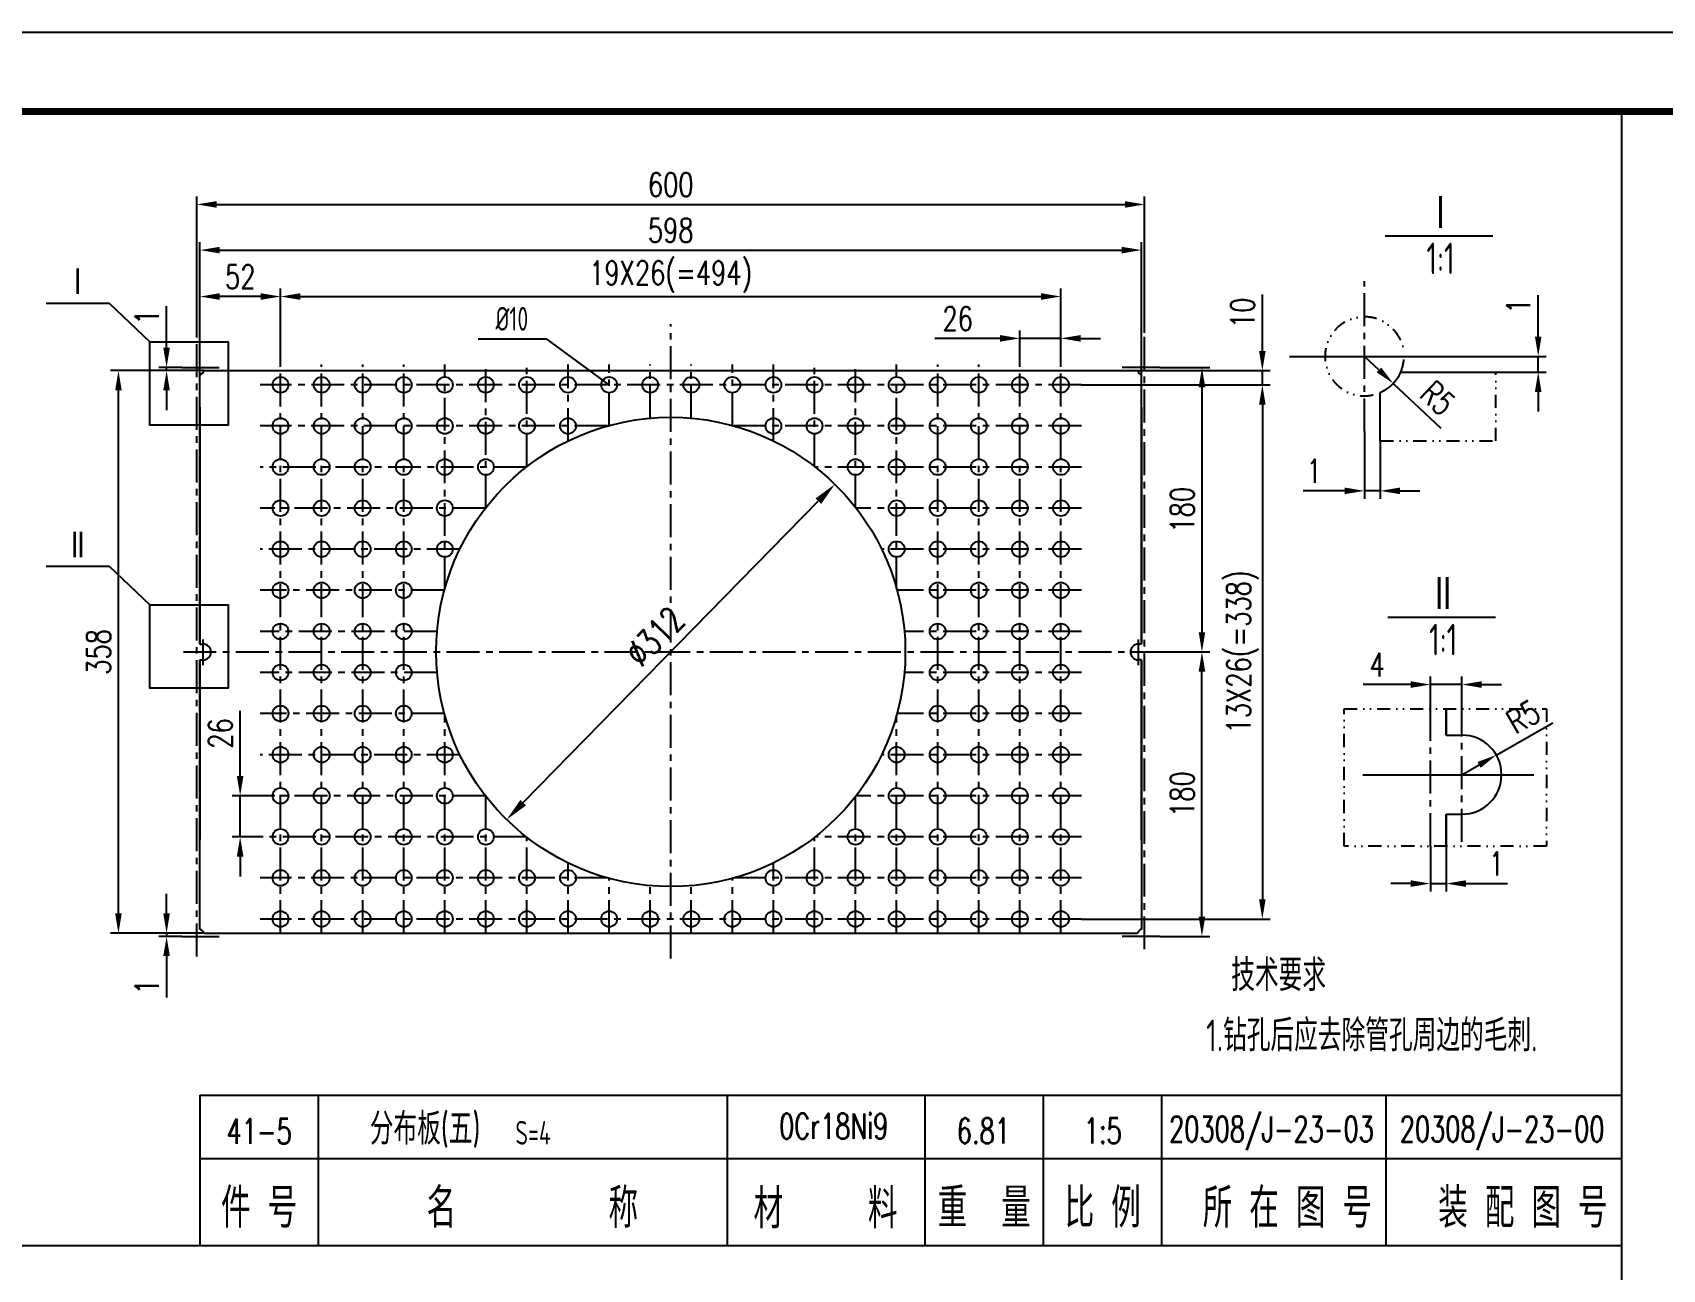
# Model space of a CAD drawing. Extents: x -28112 to -2231, y -2720 to 15724.
# Drawn here: x -21682 to -18587, y 3842 to 6190 of the extents above; entities that cross this region are included whole.
import ezdxf
from ezdxf.enums import TextEntityAlignment as Align

# ---------------------------------------------------------------- set-up
doc = ezdxf.new("R2010")
doc.units = 0
doc.header["$LTSCALE"] = 250
doc.header["$MEASUREMENT"] = 0
doc.linetypes.add('CENTER', pattern=[2, 1.25, -0.25, 0.25, -0.25])
doc.linetypes.add('DIVIDE', pattern=[1.25, 0.5, -0.25, 0, -0.25, 0, -0.25])
doc.layers.get('0').update_dxf_attribs({"linetype": 'CONTINUOUS'})
doc.layers.get('DEFPOINTS').update_dxf_attribs({"linetype": 'CONTINUOUS'})
doc.layers.add('1', color=7, linetype='CONTINUOUS')
doc.layers.add('2', color=1, linetype='CONTINUOUS')
doc.styles.add('HZ', font='isocp.shx', dxfattribs={"width": 0.75, "bigfont": 'hztxt.shx'})
doc.styles.get("Standard").update_dxf_attribs({"font": 'txt.shx', "width": 0.75})
doc.dimstyles.new('STANDARD$0', dxfattribs={"dimscale": 15, "dimtxt": 3, "dimasz": 2.5, "dimexe": 1, "dimexo": 0, "dimgap": 1, "dimtad": 1, "dimdec": 0, "dimzin": 0, "dimdsep": 46, "dimtxsty": 'Standard', "dimcen": 0.09, "dimclrd": 7, "dimclre": 7, "dimclrt": 7, "dimadec": 0, "dimazin": 0, "dimtfac": 1, "dimtdec": 0, "dimtmove": 0, "dimatfit": 2, "dimfxl": 0, "dimtolj": 1, "dimtzin": 0, "dimarcsym": 0})
doc.dimstyles.new('STANDARD$3', dxfattribs={"dimscale": 15, "dimtxt": 3.2, "dimasz": 3, "dimexe": 1.5, "dimexo": 0.05, "dimgap": 1.2, "dimtad": 1, "dimdec": 0, "dimzin": 0, "dimdsep": 46, "dimtxsty": 'Standard', "dimcen": 0, "dimclrd": 256, "dimclre": 256, "dimclrt": 256, "dimadec": 0, "dimazin": 0, "dimtfac": 1.6, "dimtdec": 0, "dimtmove": 0, "dimatfit": 0, "dimfxl": 0, "dimtolj": 1, "dimtzin": 0, "dimarcsym": 0})
doc.dimstyles.new('STANDARD$4', dxfattribs={"dimscale": 15, "dimtxt": 3, "dimasz": 2.5, "dimexe": 1, "dimexo": 0, "dimgap": 1, "dimtad": 1, "dimdec": 0, "dimzin": 0, "dimdsep": 46, "dimtxsty": 'Standard', "dimcen": 0.09, "dimclrd": 7, "dimclre": 7, "dimclrt": 7, "dimadec": 0, "dimazin": 0, "dimtfac": 1, "dimtdec": 0, "dimtmove": 0, "dimatfit": 2, "dimfxl": 0, "dimtolj": 1, "dimtzin": 0, "dimarcsym": 0})

# ---------------------------------------------------------------- blocks, each defined once
blk = doc.blocks.new('*D322')
at = {"color": 7, "linetype": 'ByBlock'}
for p, q in [((-24387.1, 5540.6), (-24387.1, 5792.2)), ((-22599.1, 5540.6), (-22599.1, 5792.2)), ((-24349.6, 5777.2), (-22636.6, 5777.2))]:
    blk.add_line(p, q, dxfattribs=at)
for points in [[(-24349.6, 5783.4), (-24349.6, 5770.9), (-24387.1, 5777.2)], [(-22636.6, 5783.4), (-22636.6, 5770.9), (-22599.1, 5777.2)]]:
    blk.add_solid(points, dxfattribs=at)
at = {"layer": 'DEFPOINTS', "color": 0, "linetype": 'ByBlock'}
for p in [(-22599.1, 5777.2), (-24387.1, 5540.6), (-22599.1, 5540.6)]:
    blk.add_point(p, dxfattribs=at)
at = {"color": 7, "linetype": 'ByBlock', "insert": (-23493.1, 5814.7), "char_height": 45, "attachment_point": 5}
blk.add_mtext('\\A1;598', dxfattribs=at)
blk = doc.blocks.new('*D321')
at = {"color": 7, "linetype": 'ByBlock'}
for p, q in [((-24393.1, 5620.3), (-24393.1, 5878.9)), ((-24355.6, 5863.9), (-22630.6, 5863.9)), ((-22593.1, 5620.3), (-22593.1, 5878.9))]:
    blk.add_line(p, q, dxfattribs=at)
for points in [[(-24355.6, 5870.1), (-24355.6, 5857.6), (-24393.1, 5863.9)], [(-22630.6, 5870.1), (-22630.6, 5857.6), (-22593.1, 5863.9)]]:
    blk.add_solid(points, dxfattribs=at)
at = {"layer": 'DEFPOINTS', "color": 0, "linetype": 'ByBlock'}
for p in [(-22593.1, 5863.9), (-24393.1, 5620.3), (-22593.1, 5620.3)]:
    blk.add_point(p, dxfattribs=at)
at = {"color": 7, "linetype": 'ByBlock', "insert": (-23493.1, 5901.4), "char_height": 45, "attachment_point": 5}
blk.add_mtext('\\A1;600', dxfattribs=at)
blk = doc.blocks.new('*D320')
at = {"color": 7, "linetype": 'ByBlock'}
for p, q in [((-24234.1, 5560.3), (-24234.1, 5704)), ((-22752.2, 5560.3), (-22752.2, 5704)), ((-24196.6, 5689), (-22789.7, 5689))]:
    blk.add_line(p, q, dxfattribs=at)
for points in [[(-24196.6, 5695.3), (-24196.6, 5682.8), (-24234.1, 5689)], [(-22789.7, 5695.3), (-22789.7, 5682.8), (-22752.2, 5689)]]:
    blk.add_solid(points, dxfattribs=at)
at = {"layer": 'DEFPOINTS', "color": 0, "linetype": 'ByBlock'}
for p in [(-22752.2, 5689), (-24234.1, 5560.3), (-22752.2, 5560.3)]:
    blk.add_point(p, dxfattribs=at)
at = {"color": 7, "linetype": 'ByBlock', "insert": (-23493.1, 5726.5), "char_height": 45, "attachment_point": 5}
blk.add_mtext('\\A1;19X26(=494)', dxfattribs=at)
blk = doc.blocks.new('*D323')
at = {"color": 7, "linetype": 'ByBlock'}
for p, q in [((-24379.3, 5548.3), (-24556.9, 5548.3)), ((-24541.9, 4517.8), (-24541.9, 5510.8)), ((-24379.3, 4480.3), (-24556.9, 4480.3))]:
    blk.add_line(p, q, dxfattribs=at)
for points in [[(-24548.2, 5510.8), (-24535.7, 5510.8), (-24541.9, 5548.3)], [(-24548.2, 4517.8), (-24535.7, 4517.8), (-24541.9, 4480.3)]]:
    blk.add_solid(points, dxfattribs=at)
at = {"layer": 'DEFPOINTS', "color": 0, "linetype": 'ByBlock'}
for p in [(-24541.9, 5548.3), (-24379.3, 5548.3), (-24379.3, 4480.3)]:
    blk.add_point(p, dxfattribs=at)
at = {"color": 7, "linetype": 'ByBlock', "insert": (-24579.4, 5014.3), "char_height": 45, "attachment_point": 5, "rotation": 90}
blk.add_mtext('\\A1;358', dxfattribs=at)
blk = doc.blocks.new('*D337')
at = {"color": 7, "linetype": 'ByBlock'}
for p, q in [((-24450.5, 4517.8), (-24450.5, 4555.3)), ((-24379.3, 4480.3), (-24465.5, 4480.3)), ((-24421.6, 4474.3), (-24465.5, 4474.3)), ((-24450.5, 4480.3), (-24450.5, 4474.3)), ((-24450.5, 4436.8), (-24450.5, 4358.1))]:
    blk.add_line(p, q, dxfattribs=at)
for points in [[(-24456.8, 4517.8), (-24444.3, 4517.8), (-24450.5, 4480.3)], [(-24456.8, 4436.8), (-24444.3, 4436.8), (-24450.5, 4474.3)]]:
    blk.add_solid(points, dxfattribs=at)
at = {"layer": 'DEFPOINTS', "color": 0, "linetype": 'ByBlock'}
for p in [(-24450.5, 4474.3), (-24421.6, 4474.3), (-24379.3, 4480.3)]:
    blk.add_point(p, dxfattribs=at)
at = {"color": 7, "linetype": 'ByBlock', "insert": (-24488, 4378.7), "char_height": 45, "attachment_point": 5, "rotation": 90}
blk.add_mtext('\\A1;1', dxfattribs=at)
blk = doc.blocks.new('*D338')
at = {"color": 7, "linetype": 'ByBlock'}
for p, q in [((-24310.8, 4778.8), (-24310.8, 4902.6)), ((-24273.1, 4741.3), (-24325.8, 4741.3)), ((-24310.8, 4663.3), (-24310.8, 4741.3)), ((-24273.1, 4663.3), (-24325.8, 4663.3)), ((-24310.8, 4625.8), (-24310.8, 4588.3))]:
    blk.add_line(p, q, dxfattribs=at)
for points in [[(-24317.1, 4778.8), (-24304.6, 4778.8), (-24310.8, 4741.3)], [(-24317.1, 4625.8), (-24304.6, 4625.8), (-24310.8, 4663.3)]]:
    blk.add_solid(points, dxfattribs=at)
at = {"layer": 'DEFPOINTS', "color": 0, "linetype": 'ByBlock'}
for p in [(-24310.8, 4741.3), (-24273.1, 4741.3), (-24273.1, 4663.3)]:
    blk.add_point(p, dxfattribs=at)
at = {"color": 7, "linetype": 'ByBlock', "insert": (-24348.3, 4859.5), "char_height": 45, "attachment_point": 5, "rotation": 90}
blk.add_mtext('\\A1;26', dxfattribs=at)
blk = doc.blocks.new('*D325')
at = {"color": 7, "linetype": 'ByBlock'}
for p, q in [((-24450.5, 5591.8), (-24450.5, 5670.6)), ((-24421.6, 5554.3), (-24465.5, 5554.3)), ((-24379.3, 5548.3), (-24465.5, 5548.3)), ((-24450.5, 5548.3), (-24450.5, 5554.3)), ((-24450.5, 5510.8), (-24450.5, 5473.3))]:
    blk.add_line(p, q, dxfattribs=at)
for points in [[(-24456.8, 5591.8), (-24444.3, 5591.8), (-24450.5, 5554.3)], [(-24456.8, 5510.8), (-24444.3, 5510.8), (-24450.5, 5548.3)]]:
    blk.add_solid(points, dxfattribs=at)
at = {"layer": 'DEFPOINTS', "color": 0, "linetype": 'ByBlock'}
for p in [(-24450.5, 5554.3), (-24421.6, 5554.3), (-24379.3, 5548.3)]:
    blk.add_point(p, dxfattribs=at)
at = {"color": 7, "linetype": 'ByBlock', "insert": (-24488, 5650), "char_height": 45, "attachment_point": 5, "rotation": 90}
blk.add_mtext('\\A1;1', dxfattribs=at)
blk = doc.blocks.new('*D324')
at = {"color": 7, "linetype": 'ByBlock'}
for p, q in [((-24387.1, 5540.6), (-24387.1, 5704)), ((-24234.1, 5560.3), (-24234.1, 5704)), ((-24271.6, 5689), (-24349.6, 5689))]:
    blk.add_line(p, q, dxfattribs=at)
for points in [[(-24349.6, 5695.3), (-24349.6, 5682.8), (-24387.1, 5689)], [(-24271.6, 5695.3), (-24271.6, 5682.8), (-24234.1, 5689)]]:
    blk.add_solid(points, dxfattribs=at)
at = {"layer": 'DEFPOINTS', "color": 0, "linetype": 'ByBlock'}
for p in [(-24387.1, 5689), (-24387.1, 5540.6), (-24234.1, 5560.3)]:
    blk.add_point(p, dxfattribs=at)
at = {"color": 7, "linetype": 'ByBlock', "insert": (-24310.6, 5726.5), "char_height": 45, "attachment_point": 5}
blk.add_mtext('\\A1;52', dxfattribs=at)
blk = doc.blocks.new('*D328')
at = {"color": 7, "linetype": 'ByBlock'}
for p, q in [((-22867.6, 5609.6), (-22991.3, 5609.6)), ((-22830.1, 5560.3), (-22830.1, 5624.6)), ((-22752.2, 5609.6), (-22830.1, 5609.6)), ((-22752.2, 5560.3), (-22752.2, 5624.6)), ((-22714.7, 5609.6), (-22677.2, 5609.6))]:
    blk.add_line(p, q, dxfattribs=at)
for points in [[(-22867.6, 5615.9), (-22867.6, 5603.4), (-22830.1, 5609.6)], [(-22714.7, 5615.9), (-22714.7, 5603.4), (-22752.2, 5609.6)]]:
    blk.add_solid(points, dxfattribs=at)
at = {"layer": 'DEFPOINTS', "color": 0, "linetype": 'ByBlock'}
for p in [(-22830.1, 5609.6), (-22830.1, 5560.3), (-22752.2, 5560.3)]:
    blk.add_point(p, dxfattribs=at)
at = {"color": 7, "linetype": 'ByBlock', "insert": (-22948.2, 5647.1), "char_height": 45, "attachment_point": 5}
blk.add_mtext('\\A1;26', dxfattribs=at)
blk = doc.blocks.new('*D327')
at = {"color": 7, "linetype": 'ByBlock'}
for p, q in [((-22369.6, 5585.8), (-22369.6, 5692.7)), ((-22606.8, 5548.3), (-22354.6, 5548.3)), ((-22369.6, 5521.3), (-22369.6, 5548.3)), ((-22713.1, 5521.3), (-22354.6, 5521.3)), ((-22369.6, 5483.8), (-22369.6, 5446.3))]:
    blk.add_line(p, q, dxfattribs=at)
for points in [[(-22375.9, 5585.8), (-22363.4, 5585.8), (-22369.6, 5548.3)], [(-22375.9, 5483.8), (-22363.4, 5483.8), (-22369.6, 5521.3)]]:
    blk.add_solid(points, dxfattribs=at)
at = {"layer": 'DEFPOINTS', "color": 0, "linetype": 'ByBlock'}
for p in [(-22606.8, 5548.3), (-22369.6, 5548.3), (-22713.1, 5521.3)]:
    blk.add_point(p, dxfattribs=at)
at = {"color": 7, "linetype": 'ByBlock', "insert": (-22407.1, 5658), "char_height": 45, "attachment_point": 5, "rotation": 90}
blk.add_mtext('\\A1;10', dxfattribs=at)
blk = doc.blocks.new('*D326')
at = {"color": 7, "linetype": 'ByBlock'}
for p, q in [((-22713.1, 5521.3), (-22354.6, 5521.3)), ((-22369.6, 5483.8), (-22369.6, 4544.8)), ((-22713.1, 4507.3), (-22354.6, 4507.3))]:
    blk.add_line(p, q, dxfattribs=at)
for points in [[(-22375.9, 5483.8), (-22363.4, 5483.8), (-22369.6, 5521.3)], [(-22375.9, 4544.8), (-22363.4, 4544.8), (-22369.6, 4507.3)]]:
    blk.add_solid(points, dxfattribs=at)
at = {"layer": 'DEFPOINTS', "color": 0, "linetype": 'ByBlock'}
for p in [(-22713.1, 5521.3), (-22713.1, 4507.3), (-22369.6, 4507.3)]:
    blk.add_point(p, dxfattribs=at)
at = {"color": 7, "linetype": 'ByBlock', "insert": (-22407.1, 5014.3), "char_height": 45, "attachment_point": 5, "rotation": 90}
blk.add_mtext('\\A1;13X26(=338)', dxfattribs=at)
blk = doc.blocks.new('*D329')
at = {"color": 7, "linetype": 'ByBlock'}
for p, q in [((-22564.6, 5554.3), (-22469.3, 5554.3)), ((-22484.3, 5516.8), (-22484.3, 5051.8)), ((-22567.5, 5014.3), (-22469.3, 5014.3))]:
    blk.add_line(p, q, dxfattribs=at)
for points in [[(-22490.5, 5516.8), (-22478, 5516.8), (-22484.3, 5554.3)], [(-22490.5, 5051.8), (-22478, 5051.8), (-22484.3, 5014.3)]]:
    blk.add_solid(points, dxfattribs=at)
at = {"layer": 'DEFPOINTS', "color": 0, "linetype": 'ByBlock'}
for p in [(-22564.6, 5554.3), (-22567.5, 5014.3), (-22484.3, 5014.3)]:
    blk.add_point(p, dxfattribs=at)
at = {"color": 7, "linetype": 'ByBlock', "insert": (-22521.8, 5284.3), "char_height": 45, "attachment_point": 5, "rotation": 90}
blk.add_mtext('\\A1;180', dxfattribs=at)
blk = doc.blocks.new('*D332')
at = {"color": 7, "linetype": 'ByBlock'}
for p, q in [((-22050.5, 4645.7), (-22050.5, 4559.6)), ((-22020.5, 4645.7), (-22020.5, 4559.6)), ((-22088, 4574.6), (-22125.5, 4574.6)), ((-22050.5, 4574.6), (-22020.5, 4574.6)), ((-21983, 4574.6), (-21904.2, 4574.6))]:
    blk.add_line(p, q, dxfattribs=at)
for points in [[(-22088, 4580.8), (-22088, 4568.3), (-22050.5, 4574.6)], [(-21983, 4580.8), (-21983, 4568.3), (-22020.5, 4574.6)]]:
    blk.add_solid(points, dxfattribs=at)
at = {"layer": 'DEFPOINTS', "color": 0, "linetype": 'ByBlock'}
for p in [(-22050.5, 4645.7), (-22020.5, 4645.7), (-22020.5, 4574.6)]:
    blk.add_point(p, dxfattribs=at)
at = {"color": 7, "linetype": 'ByBlock', "insert": (-21924.9, 4612.1), "char_height": 45, "attachment_point": 5}
blk.add_mtext('\\A1;1', dxfattribs=at)
blk = doc.blocks.new('*D331')
at = {"color": 7, "linetype": 'ByBlock'}
for p, q in [((-22088, 4952.4), (-22178, 4952.4)), ((-22050.5, 4906.4), (-22050.5, 4967.4)), ((-21990.5, 4952.4), (-22050.5, 4952.4)), ((-21990.5, 4898.8), (-21990.5, 4967.4)), ((-21953, 4952.4), (-21915.5, 4952.4))]:
    blk.add_line(p, q, dxfattribs=at)
for points in [[(-22088, 4958.6), (-22088, 4946.1), (-22050.5, 4952.4)], [(-21953, 4958.6), (-21953, 4946.1), (-21990.5, 4952.4)]]:
    blk.add_solid(points, dxfattribs=at)
at = {"layer": 'DEFPOINTS', "color": 0, "linetype": 'ByBlock'}
for p in [(-22050.5, 4952.4), (-22050.5, 4906.4), (-21990.5, 4898.8)]:
    blk.add_point(p, dxfattribs=at)
at = {"color": 7, "linetype": 'ByBlock', "insert": (-22151.7, 4989.9), "char_height": 45, "attachment_point": 5}
blk.add_mtext('\\A1;4', dxfattribs=at)
blk = doc.blocks.new('*D336')
at = {"color": 7, "linetype": 'ByBlock'}
for p, q in [((-22567.5, 5014.3), (-22469.3, 5014.3)), ((-22484.3, 4511.8), (-22484.3, 4976.8)), ((-22564.6, 4474.3), (-22469.3, 4474.3))]:
    blk.add_line(p, q, dxfattribs=at)
for points in [[(-22490.5, 4976.8), (-22478, 4976.8), (-22484.3, 5014.3)], [(-22490.5, 4511.8), (-22478, 4511.8), (-22484.3, 4474.3)]]:
    blk.add_solid(points, dxfattribs=at)
at = {"layer": 'DEFPOINTS', "color": 0, "linetype": 'ByBlock'}
for p in [(-22567.5, 5014.3), (-22484.3, 5014.3), (-22564.6, 4474.3)]:
    blk.add_point(p, dxfattribs=at)
at = {"color": 7, "linetype": 'ByBlock', "insert": (-22521.8, 4744.3), "char_height": 45, "attachment_point": 5, "rotation": 90}
blk.add_mtext('\\A1;180', dxfattribs=at)
blk = doc.blocks.new('*D330')
at = {"color": 7, "linetype": 'ByBlock'}
for p, q in [((-21925.4, 4818.6), (-21818, 4880)), ((-21990.5, 4781.3), (-21958, 4800))]:
    blk.add_line(p, q, dxfattribs=at)
blk.add_solid([(-21961.1, 4805.4), (-21954.8, 4794.5), (-21925.4, 4818.6)], dxfattribs=at)
at = {"layer": 'DEFPOINTS', "color": 0, "linetype": 'ByBlock'}
for p in [(-21925.4, 4818.6), (-21990.5, 4781.3)]:
    blk.add_point(p, dxfattribs=at)
at = {"color": 7, "linetype": 'ByBlock', "insert": (-21874, 4891.2), "char_height": 45, "attachment_point": 5, "rotation": 29.7759}
blk.add_mtext('\\A1;R5', dxfattribs=at)
blk = doc.blocks.new('*D333')
at = {"color": 7, "linetype": 'ByBlock'}
for p, q in [((-21845.7, 5613), (-21845.7, 5691.7)), ((-22033, 5575.5), (-21830.7, 5575.5)), ((-21845.7, 5545.5), (-21845.7, 5575.5)), ((-21926.1, 5545.5), (-21830.7, 5545.5)), ((-21845.7, 5508), (-21845.7, 5470.5))]:
    blk.add_line(p, q, dxfattribs=at)
for points in [[(-21852, 5613), (-21839.5, 5613), (-21845.7, 5575.5)], [(-21852, 5508), (-21839.5, 5508), (-21845.7, 5545.5)]]:
    blk.add_solid(points, dxfattribs=at)
at = {"layer": 'DEFPOINTS', "color": 0, "linetype": 'ByBlock'}
for p in [(-22033, 5575.5), (-21845.7, 5575.5), (-21926.1, 5545.5)]:
    blk.add_point(p, dxfattribs=at)
at = {"color": 7, "linetype": 'ByBlock', "insert": (-21883.2, 5671.1), "char_height": 45, "attachment_point": 5, "rotation": 90}
blk.add_mtext('\\A1;1', dxfattribs=at)
blk = doc.blocks.new('*D335')
at = {"color": 7, "linetype": 'ByBlock'}
for p, q in [((-22175.6, 5575.5), (-22148.2, 5549.8)), ((-22120.9, 5524.1), (-22030.7, 5439.4))]:
    blk.add_line(p, q, dxfattribs=at)
blk.add_solid([(-22143.9, 5554.3), (-22152.5, 5545.2), (-22120.9, 5524.1)], dxfattribs=at)
at = {"layer": 'DEFPOINTS', "color": 0, "linetype": 'ByBlock'}
for p in [(-22175.6, 5575.5), (-22120.9, 5524.1)]:
    blk.add_point(p, dxfattribs=at)
at = {"color": 7, "linetype": 'ByBlock', "insert": (-22036.5, 5496.2), "char_height": 45, "attachment_point": 5, "rotation": 316.7851}
blk.add_mtext('\\A1;R5', dxfattribs=at)
blk = doc.blocks.new('*D334')
at = {"color": 7, "linetype": 'ByBlock'}
for p, q in [((-22175.6, 5432.9), (-22175.6, 5305.1)), ((-22145.6, 5414.9), (-22145.6, 5305.1)), ((-22213.1, 5320.1), (-22291.8, 5320.1)), ((-22145.6, 5320.1), (-22175.6, 5320.1)), ((-22108.1, 5320.1), (-22070.6, 5320.1))]:
    blk.add_line(p, q, dxfattribs=at)
for points in [[(-22213.1, 5326.4), (-22213.1, 5313.9), (-22175.6, 5320.1)], [(-22108.1, 5326.4), (-22108.1, 5313.9), (-22145.6, 5320.1)]]:
    blk.add_solid(points, dxfattribs=at)
at = {"layer": 'DEFPOINTS', "color": 0, "linetype": 'ByBlock'}
for p in [(-22175.6, 5432.9), (-22145.6, 5414.9), (-22175.6, 5320.1)]:
    blk.add_point(p, dxfattribs=at)
at = {"color": 7, "linetype": 'ByBlock', "insert": (-22271.2, 5357.6), "char_height": 45, "attachment_point": 5}
blk.add_mtext('\\A1;1', dxfattribs=at)
blk = doc.blocks.new('*D339')
at = {"linetype": 'ByBlock'}
blk.add_line((-20750.8, 4728.2), (-20190.4, 5300.5), dxfattribs=at)
for points in [[(-20195.7, 5305.7), (-20185, 5295.2), (-20158.9, 5332.6)], [(-20756.1, 4733.4), (-20745.4, 4722.9), (-20782.2, 4696)]]:
    blk.add_solid(points, dxfattribs=at)
at = {"layer": 'DEFPOINTS', "color": 0, "linetype": 'ByBlock'}
for p in [(-20158.9, 5332.6), (-20782.2, 4696)]:
    blk.add_point(p, dxfattribs=at)
at = {"linetype": 'ByBlock', "insert": (-20500.6, 5043.7), "char_height": 48, "attachment_point": 5, "rotation": 45.6024}
blk.add_mtext('\\A1;∅312', dxfattribs=at)

msp = doc.modelspace()

# ---------------------------------------------------------------- linework, layer by layer
msp.add_line((-15492.3, 6190.1), (-28107.3, 6190.1))
at = {"const_width": 13.5}
msp.add_lwpolyline([(-15642.3, -2569.9), (-15642.3, 6040.1), (-27732.3, 6040.1), (-27732.3, -2569.9)], dxfattribs=at)
at = {"layer": '1', "color": 1}
for p, q in [((-18664.8, 6040.1), (-18664.8, -2569.9)), ((-21364.6, 5029.3), (-21364.6, 5540.6)), ((-21356.8, 5548.3), (-19584.3, 5548.3)), ((-19576.6, 5029.3), (-19576.6, 5540.6)), ((-19084.3, 5545.5), (-18903.6, 5545.5)), ((-21364.6, 5479.3), (-21364.6, 5029.3)), ((-19576.6, 5479.3), (-19576.6, 5029.3)), ((-19123.1, 5414.9), (-19123.1, 5506.7)), ((-21364.6, 5029.3), (-21358.6, 5029.3)), ((-19576.6, 5029.3), (-19582.6, 5029.3)), ((-21364.6, 4488.1), (-21364.6, 4999.3)), ((-21364.6, 4999.3), (-21358.6, 4999.3)), ((-21364.6, 4999.3), (-21364.6, 4658.5)), ((-19576.6, 4999.3), (-19582.6, 4999.3)), ((-19576.6, 4999.3), (-19576.6, 4488.1)), ((-19576.6, 4658.5), (-19576.6, 4999.3)), ((-18998, 4856.3), (-18998, 4906.4)), ((-18998, 4906.4), (-18998, 4856.3)), ((-18998, 4856.3), (-18968, 4856.3)), ((-18998, 4706.3), (-18968, 4706.3)), ((-18998, 4706.3), (-18998, 4645.7)), ((-18998, 4645.7), (-18998, 4706.3)), ((-21356.8, 4480.3), (-19584.3, 4480.3)), ((-27732.3, 3887.6), (-18664.8, 3887.6))]:
    msp.add_line(p, q, dxfattribs=at)
at = {"layer": '1', "color": 0, "linetype": 'CENTER', "ltscale": 0.2}
for p, q in [((-19153.1, 5432.9), (-19153.1, 5718)), ((-20470.6, 4432.3), (-20470.6, 5636.7)), ((-21370.6, 4436.2), (-21370.6, 5620.3)), ((-19570.6, 4449.8), (-19570.6, 5620.3)), ((-21211.6, 4480.3), (-21211.6, 5560.3)), ((-21133.6, 4480.3), (-21133.6, 5560.3)), ((-21055.6, 4480.3), (-21055.6, 5560.3)), ((-20977.6, 4480.3), (-20977.6, 5560.3)), ((-20899.6, 5134.5), (-20899.6, 5560.3)), ((-20821.6, 5288.7), (-20821.6, 5560.3)), ((-20743.6, 5366.4), (-20743.6, 5560.3)), ((-20665.6, 5414.9), (-20665.6, 5560.3)), ((-20587.6, 5444.2), (-20587.6, 5560.3)), ((-20509.6, 5458.1), (-20509.6, 5560.3)), ((-20431.6, 5458.1), (-20431.6, 5560.3)), ((-20353.6, 5444.2), (-20353.6, 5560.3)), ((-20275.6, 5414.9), (-20275.6, 5560.3)), ((-20197.6, 5366.4), (-20197.6, 5560.3)), ((-20119.6, 5288.7), (-20119.6, 5560.3)), ((-20041.6, 5134.5), (-20041.6, 5560.3)), ((-19963.6, 4480.3), (-19963.6, 5560.3)), ((-19885.6, 4480.3), (-19885.6, 5560.3)), ((-19807.6, 4480.3), (-19807.6, 5560.3)), ((-19729.6, 4480.3), (-19729.6, 5560.3)), ((-19690.6, 5521.3), (-21250.6, 5521.3)), ((-20590.7, 5443.3), (-21250.6, 5443.3)), ((-19690.6, 5443.3), (-20350.4, 5443.3)), ((-20744.9, 5365.3), (-21250.6, 5365.3)), ((-19690.6, 5365.3), (-20196.2, 5365.3)), ((-20822.6, 5287.3), (-21250.6, 5287.3)), ((-19690.6, 5287.3), (-20118.5, 5287.3)), ((-20871.1, 5209.3), (-21250.6, 5209.3)), ((-19690.6, 5209.3), (-20070, 5209.3)), ((-20900.4, 5131.3), (-21250.6, 5131.3)), ((-19690.6, 5131.3), (-20040.7, 5131.3)), ((-20914.4, 5053.3), (-21250.6, 5053.3)), ((-19690.6, 5053.3), (-20026.8, 5053.3)), ((-21396.2, 5014.3), (-19545, 5014.3)), ((-21358.6, 4988.9), (-21358.6, 5037.8)), ((-19582.6, 4988.9), (-19582.6, 5037.8)), ((-20914.4, 4975.3), (-21250.6, 4975.3)), ((-19690.6, 4975.3), (-20026.8, 4975.3)), ((-20900.4, 4897.3), (-21250.6, 4897.3)), ((-20899.6, 4480.3), (-20899.6, 4894.2)), ((-20041.6, 4480.3), (-20041.6, 4894.2)), ((-19690.6, 4897.3), (-20040.7, 4897.3)), ((-19028, 4645.7), (-19028, 4906.4)), ((-18968, 4654), (-18968, 4898.8)), ((-20871.1, 4819.3), (-21250.6, 4819.3)), ((-19690.6, 4819.3), (-20070, 4819.3)), ((-20822.6, 4741.3), (-21250.6, 4741.3)), ((-20821.6, 4480.3), (-20821.6, 4740)), ((-20119.6, 4480.3), (-20119.6, 4740)), ((-19690.6, 4741.3), (-20118.5, 4741.3)), ((-20744.9, 4663.3), (-21250.6, 4663.3)), ((-20743.6, 4480.3), (-20743.6, 4662.3)), ((-20197.6, 4480.3), (-20197.6, 4662.3)), ((-19690.6, 4663.3), (-20196.2, 4663.3)), ((-20665.6, 4480.3), (-20665.6, 4613.8)), ((-20275.6, 4480.3), (-20275.6, 4613.8)), ((-20590.7, 4585.3), (-21250.6, 4585.3)), ((-20587.6, 4480.3), (-20587.6, 4584.5)), ((-20353.6, 4480.3), (-20353.6, 4584.5)), ((-19690.6, 4585.3), (-20350.4, 4585.3)), ((-20509.6, 4480.3), (-20509.6, 4570.5)), ((-20431.6, 4480.3), (-20431.6, 4570.5)), ((-19690.6, 4507.3), (-21250.6, 4507.3))]:
    msp.add_line(p, q, dxfattribs=at)
at = {"layer": '1', "color": 0}
for p, q in [((-21657, 5676.6), (-21537, 5676.6)), ((-21537, 5676.6), (-21459.8, 5603.2)), ((-20836.5, 5608.6), (-20706.3, 5608.6)), ((-20587.6, 5521.3), (-20706.3, 5608.6)), ((-19295.6, 5575.5), (-19010.5, 5575.5)), ((-21399.1, 5554.3), (-21328, 5554.3)), ((-19542.1, 5554.3), (-19613.1, 5554.3)), ((-21657, 5177.1), (-21537, 5177.1)), ((-21537, 5177.1), (-21459.8, 5103.7)), ((-19156, 4781.3), (-18831.7, 4781.3)), ((-21399.1, 4474.3), (-21328, 4474.3)), ((-19542.1, 4474.3), (-19613.1, 4474.3)), ((-19542.1, 4474.3), (-19613.1, 4474.3))]:
    msp.add_line(p, q, dxfattribs=at)
at = {"layer": '1', "color": 0, "linetype": 'DIVIDE', "ltscale": 0.2}
for p, q in [((-18903.6, 5414.9), (-18903.6, 5545.5)), ((-19123.1, 5414.9), (-18903.6, 5414.9))]:
    msp.add_line(p, q, dxfattribs=at)
at = {"layer": '1'}
for p, q in [((-21139.8, 3887.6), (-21139.8, 4172.7)), ((-20362.7, 3887.6), (-20362.7, 4172.7)), ((-19987.7, 3887.6), (-19987.7, 4172.7)), ((-19762.7, 3887.6), (-19762.7, 4172.7)), ((-19537.7, 3887.6), (-19537.7, 4172.7)), ((-19112.1, 3887.6), (-19112.1, 4172.7))]:
    msp.add_line(p, q, dxfattribs=at)
at = {"layer": '1', "color": 0}
for points in [[(-21459.8, 5603.2), (-21311.2, 5603.2), (-21311.2, 5444.9), (-21459.8, 5444.9)], [(-21459.8, 5103.7), (-21311.2, 5103.7), (-21311.2, 4945.5), (-21459.8, 4945.5)]]:
    msp.add_lwpolyline(points, close=True, dxfattribs=at)
at = {"layer": '1', "color": 0, "linetype": 'DIVIDE', "ltscale": 0.2}
msp.add_lwpolyline([(-19192, 4906.4), (-18807.4, 4906.4), (-18807.4, 4645.7), (-19192, 4645.7)], close=True, dxfattribs=at)
at = {"layer": '1', "color": 1}
for centre, radius in [((-21211.6, 5521.3), 15), ((-21133.6, 5521.3), 15), ((-21055.6, 5521.3), 15), ((-20977.6, 5521.3), 15), ((-20899.6, 5521.3), 15), ((-20821.6, 5521.3), 15), ((-20743.6, 5521.3), 15), ((-20665.6, 5521.3), 15), ((-20587.6, 5521.3), 15), ((-20509.6, 5521.3), 15), ((-20431.6, 5521.3), 15), ((-20353.6, 5521.3), 15), ((-20275.6, 5521.3), 15), ((-20197.6, 5521.3), 15), ((-20119.6, 5521.3), 15), ((-20041.6, 5521.3), 15), ((-19963.6, 5521.3), 15), ((-19885.6, 5521.3), 15), ((-19807.6, 5521.3), 15), ((-19729.6, 5521.3), 15), ((-21211.6, 5443.3), 15), ((-21133.6, 5443.3), 15), ((-21055.6, 5443.3), 15), ((-20977.6, 5443.3), 15), ((-20470.6, 5014.3), 445.5), ((-20899.6, 5443.3), 15), ((-20821.6, 5443.3), 15), ((-20743.6, 5443.3), 15), ((-20665.6, 5443.3), 15), ((-20275.6, 5443.3), 15), ((-20197.6, 5443.3), 15), ((-20119.6, 5443.3), 15), ((-20041.6, 5443.3), 15), ((-19963.6, 5443.3), 15), ((-19885.6, 5443.3), 15), ((-19807.6, 5443.3), 15), ((-19729.6, 5443.3), 15), ((-21211.6, 5365.3), 15), ((-21133.6, 5365.3), 15), ((-21055.6, 5365.3), 15), ((-20977.6, 5365.3), 15), ((-20899.6, 5365.3), 15), ((-20821.6, 5365.3), 15), ((-20119.6, 5365.3), 15), ((-20041.6, 5365.3), 15), ((-19963.6, 5365.3), 15), ((-19885.6, 5365.3), 15), ((-19807.6, 5365.3), 15), ((-19729.6, 5365.3), 15), ((-21211.6, 5287.3), 15), ((-21133.6, 5287.3), 15), ((-21055.6, 5287.3), 15), ((-20977.6, 5287.3), 15), ((-20899.6, 5287.3), 15), ((-20041.6, 5287.3), 15), ((-19963.6, 5287.3), 15), ((-19885.6, 5287.3), 15), ((-19807.6, 5287.3), 15), ((-19729.6, 5287.3), 15), ((-21211.6, 5209.3), 15), ((-21133.6, 5209.3), 15), ((-21055.6, 5209.3), 15), ((-20977.6, 5209.3), 15), ((-20899.6, 5209.3), 15), ((-20041.6, 5209.3), 15), ((-19963.6, 5209.3), 15), ((-19885.6, 5209.3), 15), ((-19807.6, 5209.3), 15), ((-19729.6, 5209.3), 15), ((-21211.6, 5131.3), 15), ((-21133.6, 5131.3), 15), ((-21055.6, 5131.3), 15), ((-20977.6, 5131.3), 15), ((-19963.6, 5131.3), 15), ((-19885.6, 5131.3), 15), ((-19807.6, 5131.3), 15), ((-19729.6, 5131.3), 15), ((-21211.6, 5053.3), 15), ((-21133.6, 5053.3), 15), ((-21055.6, 5053.3), 15), ((-20977.6, 5053.3), 15), ((-19963.6, 5053.3), 15), ((-19885.6, 5053.3), 15), ((-19807.6, 5053.3), 15), ((-19729.6, 5053.3), 15), ((-21211.6, 4975.3), 15), ((-21133.6, 4975.3), 15), ((-21055.6, 4975.3), 15), ((-20977.6, 4975.3), 15), ((-19963.6, 4975.3), 15), ((-19885.6, 4975.3), 15), ((-19807.6, 4975.3), 15), ((-19729.6, 4975.3), 15), ((-21211.6, 4897.3), 15), ((-21133.6, 4897.3), 15), ((-21055.6, 4897.3), 15), ((-20977.6, 4897.3), 15), ((-19963.6, 4897.3), 15), ((-19885.6, 4897.3), 15), ((-19807.6, 4897.3), 15), ((-19729.6, 4897.3), 15), ((-21211.6, 4819.3), 15), ((-21133.6, 4819.3), 15), ((-21055.6, 4819.3), 15), ((-20977.6, 4819.3), 15), ((-20899.6, 4819.3), 15), ((-20041.6, 4819.3), 15), ((-19963.6, 4819.3), 15), ((-19885.6, 4819.3), 15), ((-19807.6, 4819.3), 15), ((-19729.6, 4819.3), 15), ((-21211.6, 4741.3), 15), ((-21133.6, 4741.3), 15), ((-21055.6, 4741.3), 15), ((-20977.6, 4741.3), 15), ((-20899.6, 4741.3), 15), ((-20041.6, 4741.3), 15), ((-19963.6, 4741.3), 15), ((-19885.6, 4741.3), 15), ((-19807.6, 4741.3), 15), ((-19729.6, 4741.3), 15), ((-21211.6, 4663.3), 15), ((-21133.6, 4663.3), 15), ((-21055.6, 4663.3), 15), ((-20977.6, 4663.3), 15), ((-20899.6, 4663.3), 15), ((-20821.6, 4663.3), 15), ((-20119.6, 4663.3), 15), ((-20041.6, 4663.3), 15), ((-19963.6, 4663.3), 15), ((-19885.6, 4663.3), 15), ((-19807.6, 4663.3), 15), ((-19729.6, 4663.3), 15), ((-21211.6, 4585.3), 15), ((-21133.6, 4585.3), 15), ((-21055.6, 4585.3), 15), ((-20977.6, 4585.3), 15), ((-20899.6, 4585.3), 15), ((-20821.6, 4585.3), 15), ((-20743.6, 4585.3), 15), ((-20665.6, 4585.3), 15), ((-20275.6, 4585.3), 15), ((-20197.6, 4585.3), 15), ((-20119.6, 4585.3), 15), ((-20041.6, 4585.3), 15), ((-19963.6, 4585.3), 15), ((-19885.6, 4585.3), 15), ((-19807.6, 4585.3), 15), ((-19729.6, 4585.3), 15), ((-21211.6, 4507.3), 15), ((-21133.6, 4507.3), 15), ((-21055.6, 4507.3), 15), ((-20977.6, 4507.3), 15), ((-20899.6, 4507.3), 15), ((-20821.6, 4507.3), 15), ((-20743.6, 4507.3), 15), ((-20665.6, 4507.3), 15), ((-20587.6, 4507.3), 15), ((-20509.6, 4507.3), 15), ((-20431.6, 4507.3), 15), ((-20353.6, 4507.3), 15), ((-20275.6, 4507.3), 15), ((-20197.6, 4507.3), 15), ((-20119.6, 4507.3), 15), ((-20041.6, 4507.3), 15), ((-19963.6, 4507.3), 15), ((-19885.6, 4507.3), 15), ((-19807.6, 4507.3), 15), ((-19729.6, 4507.3), 15)]:
    msp.add_circle(centre, radius, dxfattribs=at)
at = {"layer": '1', "color": 0, "linetype": 'DIVIDE', "ltscale": 0.2}
msp.add_arc((-19153.1, 5575.5), 75, 336.4218, 293.5782, dxfattribs=at)
at = {"layer": '1', "color": 1}
for centre, radius, start, end in [((-21370.6, 5554.3), 15, 293.5782, 336.4218), ((-19570.6, 5554.3), 15, 203.5782, 246.4218), ((-19153.1, 5575.5), 75, 293.5782, 336.4218), ((-21358.6, 5014.3), 15, 270, 90), ((-19582.6, 5014.3), 15, 90, 270), ((-18968, 4781.3), 75, 270, 90), ((-21370.6, 4474.3), 15, 23.5782, 66.4218), ((-19570.6, 4474.3), 15, 113.5782, 156.4218)]:
    msp.add_arc(centre, radius, start, end, dxfattribs=at)
at = {"layer": '2'}
for p, q in [((-19113.6, 5804), (-18909.5, 5804)), ((-19108.7, 5080.5), (-18904.5, 5080.5)), ((-21364.8, 4172.7), (-21364.8, 3887.6)), ((-21364.8, 4172.6), (-18664.8, 4172.6)), ((-21364.8, 4172.6), (-18664.8, 4172.6)), ((-21363.2, 4172.6), (-18664.8, 4172.6)), ((-21364.8, 4052.6), (-18664.8, 4052.6))]:
    msp.add_line(p, q, dxfattribs=at)

# ---------------------------------------------------------------- texts
at = {"layer": '1'}
for s, height, width, p in [('I', 60, 0.75, (-19008.7, 5819.7)), ('II', 60, 0.75, (-19003.7, 5096.2)), ('41-5', 48, 0.7, (-21252.3, 4080.2)), ('0Cr18Ni9', 48, 0.7, (-20161.1, 4090))]:
    msp.add_text(s, height=height, dxfattribs=dict(at, width=width)).set_placement(p, align=Align.CENTER)
at = {"layer": '1', "style": 'HZ', "width": 0.75}
for s, height, p in [('1:1', 60, (-19008.7, 5731.3)), ('%%C10', 45, (-20772.2, 5624.3)), ('1:1', 60, (-19003.7, 5007.7))]:
    msp.add_text(s, height=height, dxfattribs=at).set_placement(p, align=Align.CENTER)
at = {"layer": '1'}
for s, width, p in [('I', 0.75, (-21597, 5718)), ('II', 0.75, (-21597, 5218.5)), ('6.81', 0.7, (-19876.9, 4105.1)), ('1:5', 0.7, (-19650.2, 4105.1)), ('20308/J-23-03', 0.7, (-19329.8, 4105.1)), ('20308/J-23-00', 0.7, (-18891.8, 4105.1))]:
    msp.add_text(s, height=48, dxfattribs=dict(at, width=width)).set_placement(p, align=Align.MIDDLE)
at = {"layer": '1', "style": 'HZ', "width": 0.75}
for s, height, p in [('技术要求', 60, (-19406.2, 4370.6)), ('1.钻孔后应去除管孔周边的毛刺.', 60, (-19453.8, 4256.3)), ('分布板(五)', 60, (-21042.2, 4079)), ('S=4', 45, (-20765.5, 4079))]:
    msp.add_text(s, height=height, dxfattribs=at).set_placement(p)
for s, p in [('件 号', (-21252.3, 3962.6)), ('名         称', (-20733.4, 3962.6)), ('材     料', (-20176.6, 3961.2)), ('重  量', (-19875.2, 3962.6)), ('比 例', (-19650.2, 3962.6)), ('所 在 图 号', (-19299.6, 3962.6)), ('装 配 图 号', (-18852.3, 3962.6))]:
    msp.add_text(s, height=75, dxfattribs=at).set_placement(p, align=Align.MIDDLE)

# ---------------------------------------------------------------- dimensions: what is measured, and where the dimension line sits
at = {"layer": '1', "color": 0}
for base, p1, p2, text, picture, middle in [((-19570.6, 5863.9), (-21370.6, 5620.3), (-19570.6, 5620.3), '600', '*D321', (-20470.6, 5901.4)), ((-19576.6, 5777.2), (-21364.6, 5540.6), (-19576.6, 5540.6), '598', '*D322', (-20470.6, 5814.7)), ((-19729.7, 5689), (-21211.6, 5560.3), (-19729.7, 5560.3), '19X26(=494)', '*D320', (-20470.6, 5726.5)), ((-21364.6, 5689), (-21211.6, 5560.3), (-21364.6, 5540.6), '52', '*D324', (-21288.1, 5726.5)), ((-19807.6, 5609.6), (-19729.7, 5560.3), (-19807.6, 5560.3), '26', '*D328', (-19925.7, 5647.1)), ((-19153.1, 5320.1), (-19123.1, 5414.9), (-19153.1, 5432.9), '1', '*D334', (-19248.7, 5357.6)), ((-19028, 4952.4), (-18968, 4898.8), (-19028, 4906.4), '4', '*D331', (-19129.2, 4989.9)), ((-18998, 4574.6), (-19028, 4645.7), (-18998, 4645.7), '1', '*D332', (-18902.4, 4612.1))]:
    dim = msp.add_linear_dim(base=base, p1=p1, p2=p2, text=text, dimstyle='STANDARD$0', dxfattribs=at)
    dim.commit()
    dim.dimension.update_dxf_attribs({"geometry": picture, "text_midpoint": middle, "insert": (3022.5, 0)})
for base, p1, p2, angle, text, picture, middle in [((-21428, 5554.3), (-21356.8, 5548.3), (-21399.1, 5554.3), 90, '1', '*D325', (-21465.5, 5650)), ((-19347.1, 5548.3), (-19690.6, 5521.3), (-19584.3, 5548.3), 90, '10', '*D327', (-19384.6, 5658)), ((-18823.2, 5575.5), (-18903.6, 5545.5), (-19010.5, 5575.5), 90, '1', '*D333', (-18860.7, 5671.1)), ((-21519.4, 5548.3), (-21356.8, 4480.3), (-21356.8, 5548.3), 270, '358', '*D323', (-21556.9, 5014.3)), ((-19461.8, 5014.3), (-19542.1, 5554.3), (-19545, 5014.3), 90, '180', '*D329', (-19499.3, 5284.3)), ((-19347.1, 4507.3), (-19690.6, 5521.3), (-19690.6, 4507.3), 90, '13X26(=338)', '*D326', (-19384.6, 5014.3)), ((-19461.8, 5014.3), (-19542.1, 4474.3), (-19545, 5014.3), 90, '180', '*D336', (-19499.3, 4744.3)), ((-21288.3, 4741.3), (-21250.6, 4663.3), (-21250.6, 4741.3), 90, '26', '*D338', (-21325.8, 4859.5)), ((-21428, 4474.3), (-21356.8, 4480.3), (-21399.1, 4474.3), 90, '1', '*D337', (-21465.5, 4378.7))]:
    dim = msp.add_linear_dim(base=base, p1=p1, p2=p2, angle=angle, text=text, dimstyle='STANDARD$0', dxfattribs=at)
    dim.commit()
    dim.dimension.update_dxf_attribs({"geometry": picture, "text_midpoint": middle, "insert": (3022.5, 0)})
for center, mpoint, picture, middle in [((-19153.1, 5575.5), (-19098.4, 5524.1), '*D335', (-19014, 5496.2)), ((-18968, 4781.3), (-18902.9, 4818.6), '*D330', (-18851.5, 4891.2))]:
    dim = msp.add_radius_dim(center=center, mpoint=mpoint, text='R5', dimstyle='STANDARD$4', dxfattribs=at)
    dim.commit()
    dim.dimension.update_dxf_attribs({"geometry": picture, "text_midpoint": middle, "insert": (3022.5, 0)})
dim = msp.add_diameter_dim_2p(p1=(-20782.2, 4696), p2=(-20158.9, 5332.6), text='%%C312', dimstyle='STANDARD$3', dxfattribs=at)
dim.commit()
dim.dimension.update_dxf_attribs({"geometry": '*D339', "text_midpoint": (-20500.6, 5043.7)})

doc.saveas('drawing.dxf')
